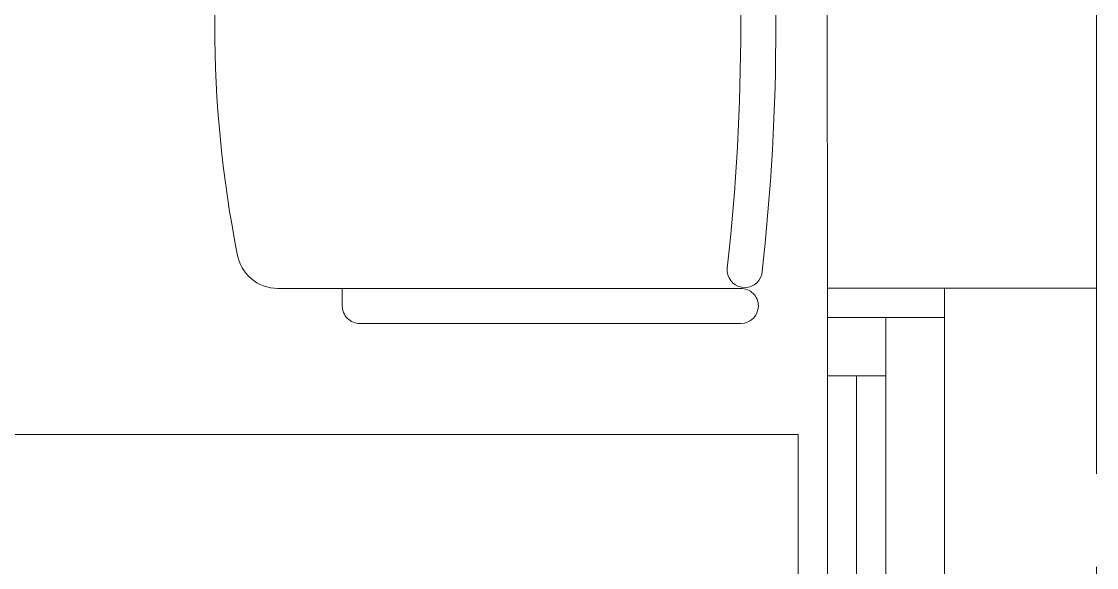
# Model space of a CAD drawing. Header units: inches. Extents: x -246178 to 57169, y -29325 to 19878.
# Drawn here: x 48129 to 49048, y 7064 to 7530 of the extents above; entities that cross this region are included whole.
import ezdxf

# ---------------------------------------------------------------- set-up
doc = ezdxf.new("R2010")
doc.units = ezdxf.units.IN
doc.header["$LTSCALE"] = 25
doc.header["$MEASUREMENT"] = 0
doc.linetypes.add('00-Ground Floor$0$HIDDEN', pattern=[9.525, 6.35, -3.175])
doc.layers.get('0').update_dxf_attribs({"color": 8})
for name, color, linetype, lineweight in [('00-Ground Floor$0$Aluminum', 251, 'Continuous', 5), ('00-Ground Floor$0$LOADING', 253, 'Continuous', 5), ('00-Ground Floor$0$Proj', 251, 'Continuous', 5), ('00-Ground Floor$0$Walls', 251, 'Continuous', 5)]:
    doc.layers.add(name, color=color, linetype=linetype, lineweight=lineweight)

# ---------------------------------------------------------------- blocks, each defined once
blk = doc.blocks.new('00-Ground Floor$0$GF21016-P')
at = {"layer": '00-Ground Floor$0$LOADING', "extrusion": (-1.24384e-09, -1.20261e-09, -1)}
for p, q in [((0.01278, 0.01793), (0.01278, 0.41365)), ((0.46278, 0.01793), (0.46278, 0.41365)), ((-0.00222, 0.35848), (0.01278, 0.35848)), ((0.47778, 0.35848), (0.46278, 0.35848)), ((-0.01722, 0.01793), (-0.01722, 0.34348)), ((0.49278, 0.01793), (0.49278, 0.34348)), ((0.47778, 0.00293), (0.47778, 0.00293))]:
    blk.add_line(p, q, dxfattribs=at)
for centre, radius, start, end in [((-0.23778, -0.5362), 1.00364, 78.75684, 101.24316), ((-0.04778, 0.41365), 0.035, 0, 80.65572), ((-0.42778, 0.41365), 0.035, 99.34428, 180), ((0.00222, 0.34348), 0.015, 0, 90), ((-0.47778, 0.34348), 0.015, 90, 180), ((-0.02845, 0.01455), 0.01501, 284.3864, 95.52091), ((-0.23778, 1.89282), 1.8749, 263.6341, 276.3659), ((-0.4471, 0.01455), 0.01501, 84.47909, 255.6136), ((0.00222, 0.01793), 0.015, 270, 0), ((0.00222, 0.01793), 0.015, 180, 270), ((-0.47778, 0.01793), 0.015, 270, 0), ((-0.47778, 0.01793), 0.015, 180, 270), ((-0.23778, 1.87344), 1.8855, 263.51186, 276.48814)]:
    blk.add_arc(centre, radius, start, end, dxfattribs=at)
blk = doc.blocks.new('00-Ground Floor$0$GF21042A-P')
for p, q in [((1.4, 0.75), (0, 0.75)), ((1.4, 0), (1.4, 0.75))]:
    blk.add_line(p, q)

msp = doc.modelspace()

# ---------------------------------------------------------------- linework, layer by layer
at = {"layer": '00-Ground Floor$0$Aluminum'}
for p, q in [((48817.93, 5802.57, 0), (48817.93, 7302.57, 0)), ((48917.93, 5802.57, 0), (48917.93, 7302.57, 0)), ((48917.93, 7277.57, 0), (48817.93, 7277.57, 0)), ((48867.93, 5827.57, 0), (48867.93, 7277.57, 0)), ((48867.93, 7227.57, 0), (48817.93, 7227.57, 0)), ((48842.93, 7227.57, 0), (48842.93, 5877.57, 0))]:
    msp.add_line(p, q, dxfattribs=at)
at = {"layer": '00-Ground Floor$0$Proj', "linetype": '00-Ground Floor$0$HIDDEN'}
msp.add_line((49047.93, 7302.57, 0), (49047.93, 5802.57, 0), dxfattribs=at)
at = {"layer": '00-Ground Floor$0$Walls'}
for p, q in [((49047.93, 8802.57, 0), (49047.93, 7302.57, 0)), ((48817.93, 7302.57, 0), (48817.59, 8527.68)), ((49047.93, 7302.57, 0), (48817.93, 7302.57, 0))]:
    msp.add_line(p, q, dxfattribs=at)

# ---------------------------------------------------------------- block references
at = {"layer": '00-Ground Floor$0$LOADING', "extrusion": (6.8264e-12, -7.77424e-06, -1), "xscale": 1000.000000000002, "yscale": 1000.000000000002, "zscale": 1000.000000000002, "rotation": 269.998564123443}
msp.add_blockref('00-Ground Floor$0$GF21016-P', (-48761.88, 7765.12, -0.04), dxfattribs=at)
at = {"layer": '00-Ground Floor$0$LOADING', "xscale": 1000, "yscale": 1000, "zscale": 1000, "rotation": 359.9999999991881}
msp.add_blockref('00-Ground Floor$0$GF21042A-P', (47392.93, 6427.57, 0), dxfattribs=at)

doc.saveas('drawing.dxf')
